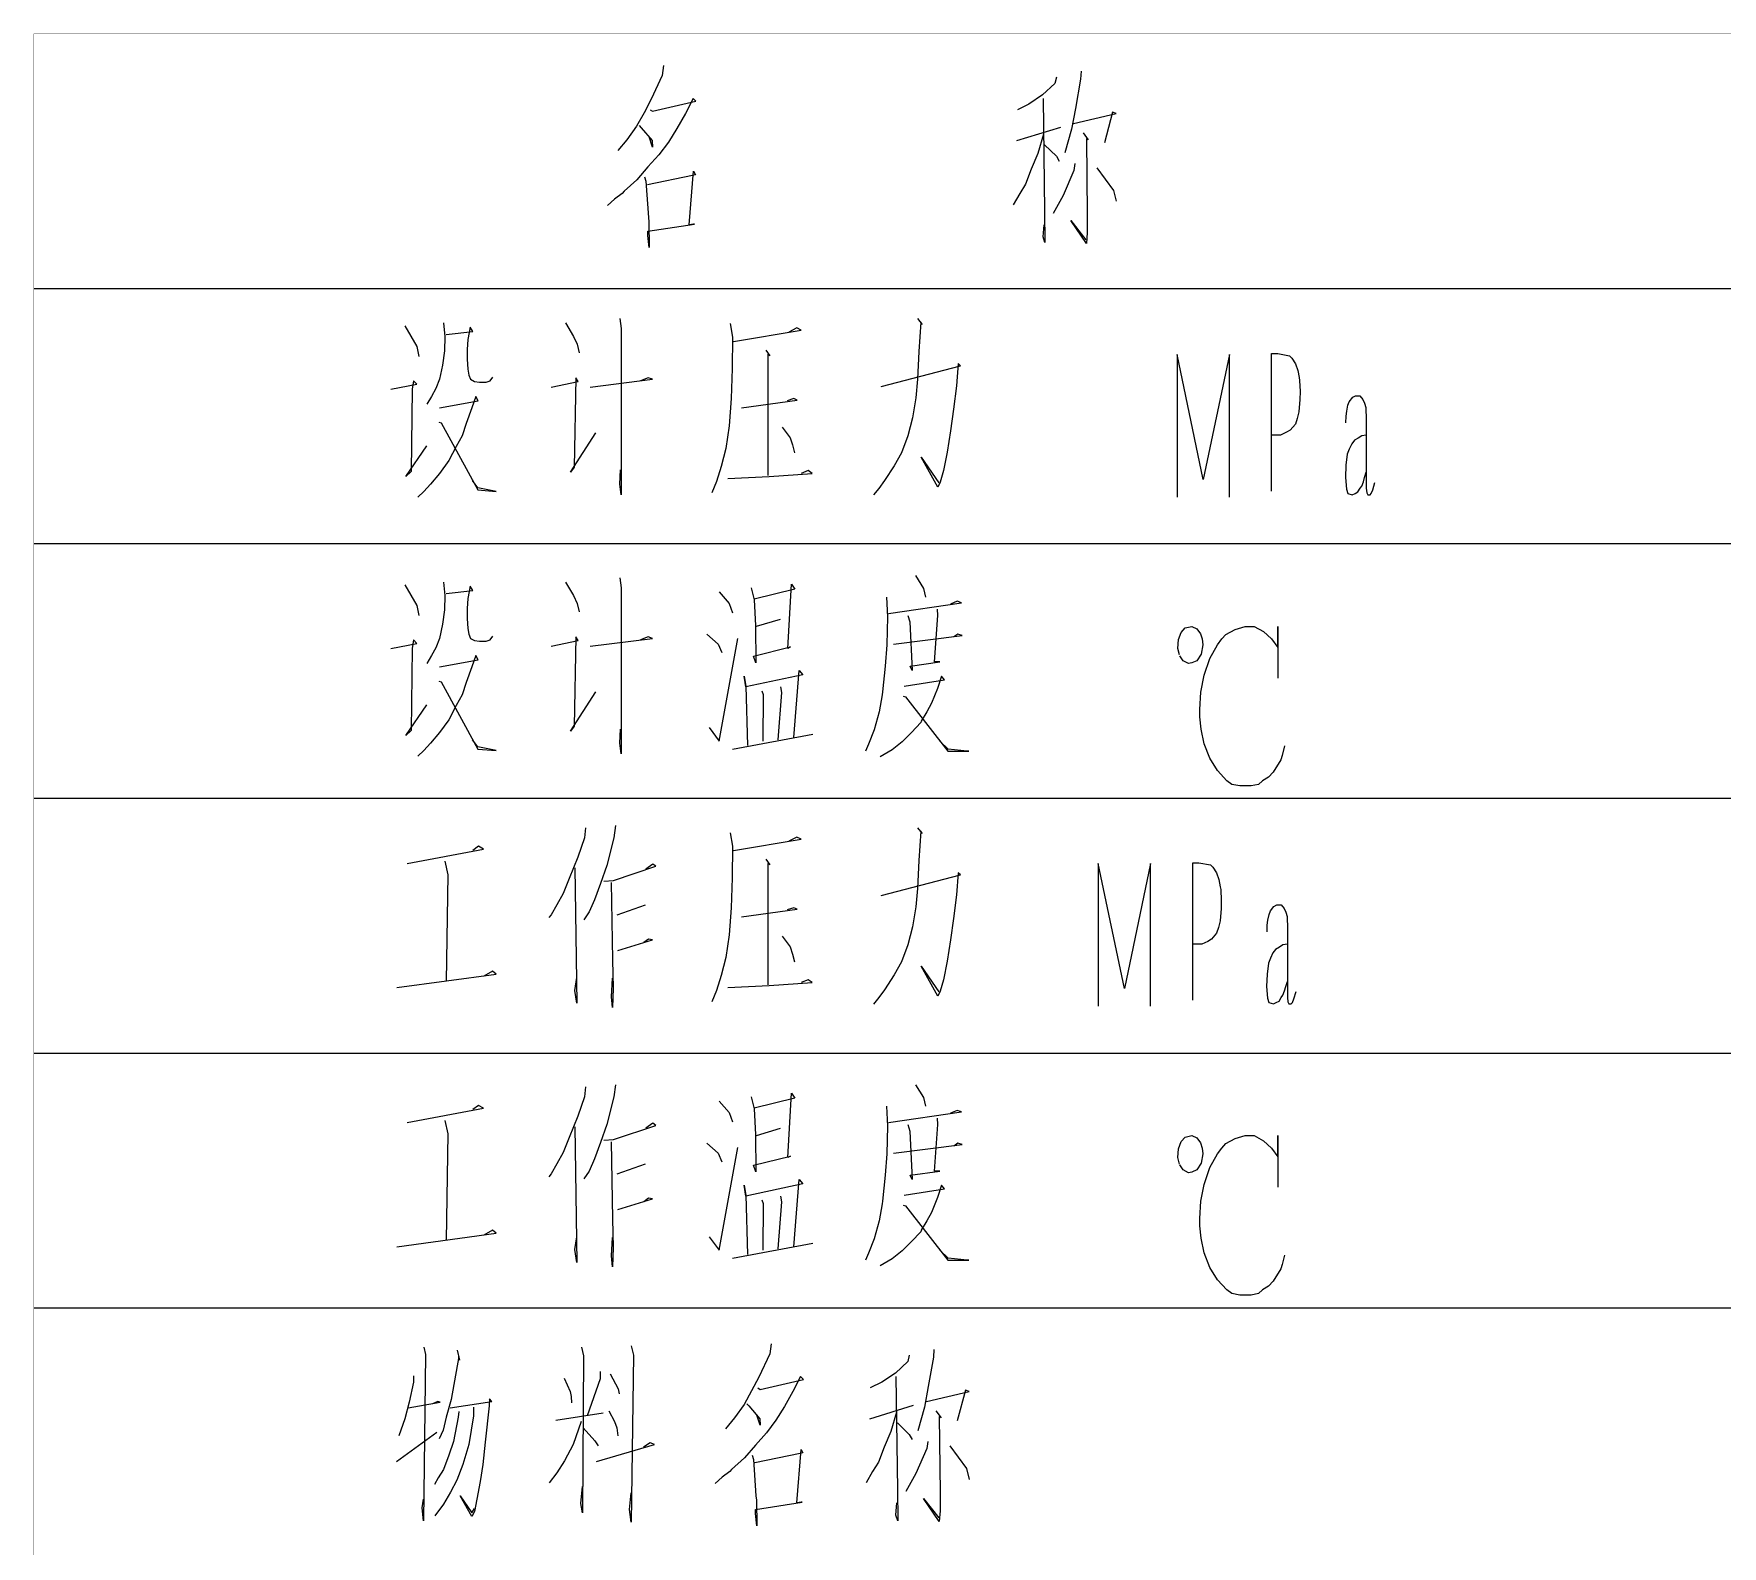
# Model space of a CAD drawing. Extents: x 0 to 8410, y 0 to 11890.
# Drawn here: x 6510 to 6974.1, y 8833.8 to 9249.3 of the extents above; entities that cross this region are included whole.
import ezdxf

# ---------------------------------------------------------------- set-up
doc = ezdxf.new("R2010")
doc.units = 0
doc.header["$MEASUREMENT"] = 0
doc.layers.add('6', color=7, linetype='Continuous')

msp = doc.modelspace()

# ---------------------------------------------------------------- linework, layer by layer
at = {"layer": '6'}
for p, q in [((6683.1, 9240.52), (6682.71, 9237.77)), ((6682.71, 9237.77), (6679.7, 9231.3)), ((6791.07, 9237.38), (6790.68, 9235.61)), ((6797.74, 9236.79), (6796.3, 9228.75)), ((6797.87, 9238.95), (6797.74, 9236.79)), ((6679.7, 9231.3), (6677.74, 9227.57)), ((6691.2, 9231.5), (6689.11, 9227.38)), ((6691.99, 9230.71), (6691.2, 9231.5)), ((6787.28, 9232.48), (6783.49, 9229.93)), ((6790.68, 9235.61), (6787.28, 9232.48)), ((6787.41, 9231.5), (6787.81, 9200.52)), ((6677.74, 9227.57), (6675.65, 9223.85)), ((6679.44, 9228.36), (6680.09, 9227.97)), ((6680.09, 9227.97), (6691.99, 9230.71)), ((6689.11, 9227.38), (6686.76, 9223.26)), ((6783.49, 9229.93), (6780.36, 9228.36)), ((6796.3, 9228.75), (6795.26, 9223.06)), ((6795.78, 9224.63), (6807.54, 9227.38)), ((6806.5, 9227.77), (6804.28, 9219.34)), ((6807.54, 9227.38), (6806.5, 9227.77)), ((6675.65, 9223.85), (6673.04, 9220.12)), ((6676.43, 9224.04), (6676.96, 9223.46)), ((6676.96, 9223.46), (6679.96, 9219.93)), ((6686.76, 9223.26), (6684.41, 9219.53)), ((6780.22, 9219.93), (6792.25, 9223.65)), ((6795.26, 9223.06), (6793.43, 9216.59)), ((6798.39, 9222.08), (6799.83, 9220.12)), ((6673.04, 9220.12), (6670.55, 9217.18)), ((6680.09, 9218.16), (6679.18, 9220.91)), ((6679.96, 9219.93), (6680.09, 9218.16)), ((6684.41, 9219.53), (6681.79, 9216.01)), ((6787.54, 9221.69), (6785.98, 9216.4)), ((6787.81, 9218.75), (6791.07, 9215.61)), ((6799.83, 9220.12), (6799.31, 9220.52)), ((6799.31, 9220.52), (6799.57, 9199.53)), ((6678.79, 9212.67), (6675.78, 9209.14)), ((6681.79, 9216.01), (6678.79, 9212.67)), ((6785.98, 9216.4), (6784.15, 9212.08)), ((6791.07, 9215.61), (6791.86, 9214.24)), ((6796.17, 9213.65), (6795.91, 9211.69)), ((6675.78, 9209.14), (6672.25, 9206.01)), ((6677.87, 9209.93), (6678.26, 9208.75)), ((6678.26, 9208.75), (6678.92, 9198.75)), ((6691.07, 9210.32), (6678.66, 9207.77)), ((6690.16, 9196.79), (6691.34, 9211.5)), ((6691.86, 9210.52), (6691.07, 9210.32)), ((6691.34, 9211.5), (6691.86, 9210.52)), ((6782.58, 9207.97), (6781.01, 9205.42)), ((6784.15, 9212.08), (6782.58, 9207.97)), ((6795.91, 9211.69), (6792.9, 9204.83)), ((6802.19, 9212.48), (6806.76, 9206.2)), ((6669.64, 9203.85), (6667.68, 9202.08)), ((6671.73, 9205.42), (6669.64, 9203.85)), ((6672.25, 9206.01), (6671.73, 9205.42)), ((6781.01, 9205.42), (6779.18, 9202.28)), ((6792.9, 9204.83), (6790.16, 9199.93)), ((6806.76, 9206.2), (6807.54, 9203.26)), ((6678.92, 9198.75), (6679.05, 9197.57)), ((6787.81, 9200.52), (6787.94, 9191.89)), ((6799.57, 9199.53), (6799.57, 9194.63)), ((6678.79, 9195.03), (6691.6, 9196.99)), ((6678.79, 9193.85), (6678.79, 9195.03)), ((6679.05, 9197.57), (6679.18, 9190.52)), ((6691.34, 9196.99), (6690.16, 9196.79)), ((6691.6, 9196.99), (6691.34, 9196.99)), ((6787.41, 9193.46), (6787.68, 9196.79)), ((6799.31, 9191.69), (6795, 9197.97)), ((6795, 9197.97), (6799.18, 9192.67)), ((6799.57, 9194.63), (6799.31, 9191.69)), ((6679.18, 9190.52), (6678.79, 9193.85)), ((6787.94, 9191.89), (6787.41, 9193.46)), ((6510, 9179.25), (8310, 9179.25)), ((6671.03, 9171.01), (6671.42, 9168.26)), ((6752.86, 9171.01), (6754.17, 9169.44)), ((6612.01, 9169.05), (6615.28, 9163.36)), ((6622.6, 9169.83), (6622.99, 9166.1)), ((6622.99, 9166.1), (6622.86, 9162.18)), ((6623.38, 9166.69), (6630.7, 9167.48)), ((6629.92, 9168.65), (6629.26, 9165.32)), ((6630.7, 9167.48), (6629.92, 9168.65)), ((6656.13, 9169.83), (6658.35, 9166.1)), ((6658.35, 9166.1), (6659.39, 9163.95)), ((6671.42, 9168.26), (6671.42, 9122.57)), ((6701.42, 9169.63), (6702.07, 9165.91)), ((6702.34, 9164.73), (6720.9, 9167.87)), ((6719.72, 9168.46), (6717.5, 9167.28)), ((6720.9, 9167.87), (6719.72, 9168.46)), ((6753.77, 9170.03), (6753.25, 9161.99)), ((6754.17, 9169.44), (6753.77, 9170.03)), ((6615.28, 9163.36), (6615.8, 9160.61)), ((6622.86, 9162.18), (6622.34, 9158.26)), ((6629.26, 9165.32), (6629.13, 9162.57)), ((6629.13, 9162.57), (6629.13, 9159.83)), ((6659.39, 9163.95), (6659.92, 9161.59)), ((6702.07, 9165.91), (6701.94, 9157.28)), ((6711.22, 9162.38), (6712.27, 9160.81)), ((6753.25, 9161.99), (6752.86, 9154.34)), ((6622.34, 9158.26), (6621.55, 9154.34)), ((6629.13, 9159.83), (6629.26, 9157.08)), ((6629.26, 9157.08), (6629.53, 9155.52)), ((6701.94, 9157.28), (6701.68, 9149.05)), ((6712.27, 9160.81), (6711.75, 9161.2)), ((6711.75, 9161.2), (6711.75, 9127.87)), ((6742.92, 9152.38), (6764.75, 9158.06)), ((6764.1, 9158.65), (6763.58, 9152.57)), ((6764.75, 9158.06), (6764.1, 9158.65)), ((6831.42, 9126.79), (6824.23, 9161.19)), ((6824.23, 9161.19), (6824.23, 9121.99)), ((6838.61, 9161.19), (6831.42, 9126.79)), ((6838.61, 9121.99), (6838.61, 9161.19)), ((6850.21, 9123.59), (6850.21, 9161.39)), ((6850.21, 9161.39), (6851.91, 9161.39)), ((6851.91, 9161.39), (6855.11, 9160.79)), ((6855.11, 9160.79), (6855.77, 9160.19)), ((6855.77, 9160.19), (6856.75, 9158.59)), ((6856.75, 9158.59), (6857.4, 9156.79)), ((6608.09, 9151.59), (6615.28, 9152.97)), ((6614.36, 9153.95), (6613.97, 9151.59)), ((6615.28, 9152.97), (6614.36, 9153.95)), ((6621.55, 9154.34), (6620.51, 9151.79)), ((6629.53, 9155.52), (6630.05, 9154.34)), ((6630.05, 9154.34), (6631.09, 9153.75)), ((6631.09, 9153.75), (6632.53, 9153.56)), ((6632.53, 9153.56), (6634.36, 9153.56)), ((6634.36, 9153.56), (6635.41, 9153.95)), ((6635.41, 9153.95), (6636.19, 9154.93)), ((6652.2, 9152.18), (6659.66, 9153.75)), ((6659, 9154.73), (6658.48, 9130.22)), ((6659.66, 9153.75), (6659, 9154.73)), ((6662.92, 9152.18), (6680.05, 9154.34)), ((6678.87, 9154.73), (6676.78, 9153.95)), ((6680.05, 9154.34), (6678.87, 9154.73)), ((6752.86, 9154.34), (6752.47, 9149.24)), ((6763.58, 9152.57), (6762.79, 9146.1)), ((6857.4, 9156.79), (6857.79, 9154.79)), ((6857.79, 9154.79), (6857.92, 9153.99)), ((6857.92, 9153.99), (6858.05, 9150.99)), ((6613.97, 9151.59), (6613.71, 9129.05)), ((6619.33, 9149.63), (6618.02, 9147.48)), ((6620.51, 9151.79), (6619.33, 9149.63)), ((6621.55, 9146.5), (6632.14, 9148.46)), ((6631.49, 9149.63), (6630.44, 9146.5)), ((6632.14, 9148.46), (6631.49, 9149.63)), ((6701.68, 9149.05), (6701.16, 9141.59)), ((6704.56, 9146.5), (6719.85, 9148.65)), ((6718.94, 9149.05), (6717.11, 9148.46)), ((6719.85, 9148.65), (6718.94, 9149.05)), ((6752.47, 9149.24), (6751.55, 9143.75)), ((6857.99, 9148.79), (6857.73, 9145.39)), ((6858.05, 9150.99), (6857.99, 9148.79)), ((6871.22, 9147.19), (6871.55, 9148.19)), ((6871.55, 9148.19), (6872.53, 9149.39)), ((6872.53, 9149.39), (6873.32, 9149.79)), ((6873.32, 9149.79), (6873.9, 9149.79)), ((6873.9, 9149.79), (6874.49, 9149.79)), ((6874.49, 9149.79), (6875.34, 9148.79)), ((6875.34, 9148.79), (6875.8, 9147.79)), ((6875.8, 9147.79), (6876.13, 9146.59)), ((6630.44, 9146.5), (6628.87, 9142.18)), ((6751.55, 9143.75), (6750.24, 9138.85)), ((6762.79, 9146.1), (6762.01, 9140.22)), ((6857.27, 9143.59), (6856.75, 9141.99)), ((6857.73, 9145.39), (6857.27, 9143.59)), ((6870.64, 9142.39), (6870.7, 9144.19)), ((6870.7, 9144.19), (6870.9, 9145.59)), ((6870.9, 9145.59), (6871.22, 9147.19)), ((6876.13, 9146.59), (6876.26, 9143.19)), ((6876.26, 9143.19), (6876.26, 9124.39)), ((6621.29, 9142.57), (6621.94, 9142.38)), ((6621.94, 9142.38), (6632.01, 9123.95)), ((6627.7, 9138.85), (6626.13, 9135.91)), ((6628.87, 9142.18), (6627.7, 9138.85)), ((6657.56, 9128.85), (6664.49, 9139.63)), ((6701.16, 9141.59), (6700.24, 9135.32)), ((6715.67, 9141.2), (6717.89, 9138.26)), ((6717.89, 9138.26), (6718.54, 9136.3)), ((6750.24, 9138.85), (6748.54, 9134.14)), ((6762.01, 9140.22), (6761.09, 9134.34)), ((6852.7, 9138.99), (6850.21, 9138.99)), ((6854.33, 9139.79), (6852.7, 9138.99)), ((6855.37, 9140.39), (6854.33, 9139.79)), ((6856.75, 9141.99), (6855.37, 9140.39)), ((6875.02, 9138.79), (6874.04, 9138.19)), ((6876.26, 9138.99), (6875.02, 9138.79)), ((6612.27, 9127.67), (6618.02, 9136.1)), ((6626.13, 9135.91), (6624.04, 9131.99)), ((6700.24, 9135.32), (6698.94, 9130.42)), ((6718.54, 9136.3), (6719.07, 9134.14)), ((6748.54, 9134.14), (6746.45, 9130.61)), ((6761.09, 9134.34), (6760.05, 9129.24)), ((6871.03, 9133.79), (6870.64, 9130.79)), ((6871.55, 9135.19), (6871.03, 9133.79)), ((6872.27, 9136.59), (6871.55, 9135.19)), ((6872.99, 9137.59), (6872.27, 9136.59)), ((6874.04, 9138.19), (6872.99, 9137.59)), ((6613.71, 9129.05), (6612.27, 9127.67)), ((6624.04, 9131.99), (6621.55, 9128.46)), ((6658.48, 9130.22), (6657.56, 9128.85)), ((6671.03, 9125.52), (6671.29, 9129.44)), ((6698.94, 9130.42), (6697.63, 9126.3)), ((6722.86, 9129.24), (6720.9, 9128.46)), ((6723.9, 9128.46), (6722.86, 9129.24)), ((6746.45, 9130.61), (6743.84, 9126.5)), ((6758.48, 9124.73), (6753.9, 9132.97)), ((6753.9, 9132.97), (6758.74, 9125.91)), ((6760.05, 9129.24), (6759.13, 9126.1)), ((6870.64, 9130.79), (6870.51, 9127.39)), ((6619.07, 9125.52), (6617.24, 9123.56)), ((6621.55, 9128.46), (6619.07, 9125.52)), ((6632.01, 9124.54), (6630.57, 9126.5)), ((6637.11, 9123.56), (6632.01, 9124.54)), ((6671.42, 9122.57), (6671.03, 9125.52)), ((6697.63, 9126.3), (6696.32, 9123.16)), ((6700.77, 9127.08), (6712.14, 9127.67)), ((6712.14, 9127.67), (6723.9, 9128.46)), ((6742.27, 9124.34), (6740.83, 9122.57)), ((6743.84, 9126.5), (6742.27, 9124.34)), ((6759.13, 9126.1), (6758.48, 9124.73)), ((6870.51, 9127.39), (6870.77, 9124.19)), ((6873.97, 9123.39), (6874.56, 9124.39)), ((6874.56, 9124.39), (6875.02, 9124.99)), ((6875.02, 9124.99), (6875.47, 9126.19)), ((6875.47, 9126.19), (6875.8, 9127.39)), ((6875.8, 9127.39), (6876.26, 9128.79)), ((6876.26, 9124.39), (6876.39, 9123.19)), ((6878.02, 9123.99), (6878.61, 9125.99)), ((6617.24, 9123.56), (6615.54, 9121.99)), ((6632.01, 9123.95), (6637.11, 9123.56)), ((6870.77, 9124.19), (6871.16, 9122.99)), ((6871.16, 9122.99), (6872.4, 9122.59)), ((6872.4, 9122.59), (6873.19, 9122.99)), ((6873.19, 9122.99), (6873.97, 9123.39)), ((6876.39, 9123.19), (6876.65, 9122.59)), ((6876.65, 9122.59), (6877.3, 9122.59)), ((6877.3, 9122.59), (6877.63, 9122.99)), ((6877.63, 9122.99), (6878.02, 9123.99)), ((6510, 9109.25), (8310, 9109.25)), ((6612.01, 9097.87), (6615.28, 9092.18)), ((6622.6, 9098.65), (6622.99, 9094.92)), ((6629.92, 9097.47), (6629.26, 9094.14)), ((6630.7, 9096.3), (6629.92, 9097.47)), ((6656.13, 9098.65), (6658.35, 9094.92)), ((6671.03, 9099.83), (6671.42, 9097.08)), ((6671.42, 9097.08), (6671.42, 9051.4)), ((6707.17, 9097.08), (6707.96, 9093.75)), ((6719.2, 9096.69), (6707.96, 9093.94)), ((6717.24, 9080.42), (6718.28, 9098.06)), ((6718.28, 9098.06), (6719.2, 9096.69)), ((6752.34, 9100.42), (6754.56, 9096.89)), ((6754.56, 9096.89), (6755.08, 9094.53)), ((6615.28, 9092.18), (6615.8, 9089.43)), ((6622.99, 9094.92), (6622.86, 9091)), ((6623.38, 9095.51), (6630.7, 9096.3)), ((6629.26, 9094.14), (6629.13, 9091.4)), ((6658.35, 9094.92), (6659.39, 9092.77)), ((6659.39, 9092.77), (6659.92, 9090.42)), ((6698.41, 9095.91), (6701.16, 9092.77)), ((6701.16, 9092.77), (6702.07, 9090.22)), ((6707.96, 9093.75), (6708.35, 9086.69)), ((6744.36, 9094.53), (6744.62, 9089.04)), ((6744.88, 9090.02), (6765.01, 9092.96)), ((6763.84, 9093.36), (6762.01, 9092.57)), ((6765.01, 9092.96), (6763.84, 9093.36)), ((6622.86, 9091), (6622.34, 9087.08)), ((6629.13, 9091.4), (6629.13, 9088.65)), ((6629.13, 9088.65), (6629.26, 9085.91)), ((6708.61, 9086.49), (6715.28, 9088.45)), ((6744.62, 9089.04), (6744.49, 9081.4)), ((6750.24, 9089.43), (6750.77, 9087.67)), ((6750.77, 9087.67), (6751.42, 9074.34)), ((6757.56, 9076.69), (6758.48, 9089.43)), ((6758.48, 9089.43), (6758.35, 9091.2)), ((6614.36, 9082.77), (6613.97, 9080.42)), ((6615.28, 9081.79), (6614.36, 9082.77)), ((6621.55, 9083.16), (6620.51, 9080.61)), ((6622.34, 9087.08), (6621.55, 9083.16)), ((6629.26, 9085.91), (6629.53, 9084.34)), ((6629.53, 9084.34), (6630.05, 9083.16)), ((6630.05, 9083.16), (6631.09, 9082.57)), ((6631.09, 9082.57), (6632.53, 9082.38)), ((6634.36, 9082.38), (6635.41, 9082.77)), ((6635.41, 9082.77), (6636.19, 9083.75)), ((6652.2, 9081), (6659.66, 9082.57)), ((6659, 9083.55), (6658.48, 9059.04)), ((6659.66, 9082.57), (6659, 9083.55)), ((6662.92, 9081), (6680.05, 9083.16)), ((6678.87, 9083.55), (6676.78, 9082.77)), ((6680.05, 9083.16), (6678.87, 9083.55)), ((6695.02, 9084.34), (6698.15, 9081.59)), ((6698.41, 9054.92), (6703.51, 9083.16)), ((6708.35, 9086.69), (6708.48, 9076.49)), ((6746.32, 9081.59), (6765.15, 9083.94)), ((6763.97, 9084.34), (6762.92, 9083.55)), ((6765.15, 9083.94), (6763.97, 9084.34)), ((6824.49, 9080.42), (6824.62, 9082.81)), ((6824.62, 9082.81), (6825.41, 9084.82)), ((6825.41, 9084.82), (6826.45, 9086.02)), ((6826.45, 9086.02), (6828.28, 9086.41)), ((6828.28, 9086.41), (6829.72, 9085.81)), ((6829.72, 9085.81), (6830.64, 9084.42)), ((6830.64, 9084.42), (6831.16, 9083.02)), ((6831.16, 9083.02), (6831.29, 9081.41)), ((6835.34, 9081.41), (6836.52, 9083.02)), ((6836.52, 9083.02), (6837.69, 9084.22)), ((6837.69, 9084.22), (6840.18, 9085.62)), ((6840.18, 9085.62), (6842.92, 9086.41)), ((6842.92, 9086.41), (6845.41, 9086.41)), ((6845.41, 9086.41), (6848.02, 9085.02)), ((6848.02, 9085.02), (6850.24, 9083.02)), ((6850.24, 9083.02), (6851.94, 9080.62)), ((6851.94, 9080.62), (6851.94, 9086.41)), ((6851.94, 9086.41), (6851.94, 9072.21)), ((6608.09, 9080.42), (6615.28, 9081.79)), ((6613.97, 9080.42), (6613.71, 9057.87)), ((6619.33, 9078.45), (6618.02, 9076.3)), ((6620.51, 9080.61), (6619.33, 9078.45)), ((6631.49, 9078.45), (6630.44, 9075.32)), ((6632.14, 9077.28), (6631.49, 9078.45)), ((6632.53, 9082.38), (6634.36, 9082.38)), ((6698.15, 9081.59), (6699.07, 9079.24)), ((6707.83, 9078.26), (6718.02, 9080.81)), ((6708.48, 9076.49), (6707.83, 9078.26)), ((6718.02, 9080.81), (6717.24, 9080.42)), ((6744.49, 9081.4), (6743.97, 9075.51)), ((6824.88, 9078.62), (6824.49, 9080.42)), ((6825.93, 9077.01), (6825.02, 9078.41)), ((6830.9, 9078.82), (6829.72, 9077.01)), ((6831.29, 9081.41), (6830.9, 9078.82)), ((6833.25, 9077.61), (6835.34, 9081.41)), ((6621.55, 9075.32), (6632.14, 9077.28)), ((6630.44, 9075.32), (6628.87, 9071)), ((6718.94, 9055.91), (6720.37, 9074.34)), ((6720.37, 9074.34), (6721.42, 9073.16)), ((6743.97, 9075.51), (6743.32, 9068.45)), ((6750.9, 9075.51), (6759, 9076.69)), ((6751.42, 9074.34), (6750.9, 9075.51)), ((6759, 9076.69), (6757.56, 9076.69)), ((6827.37, 9076.22), (6825.93, 9077.01)), ((6828.28, 9076.41), (6827.37, 9076.22)), ((6829.72, 9077.01), (6828.28, 9076.41)), ((6831.68, 9073.02), (6833.25, 9077.61)), ((6621.29, 9071.4), (6621.94, 9071.2)), ((6621.94, 9071.2), (6632.01, 9052.77)), ((6628.87, 9071), (6627.7, 9067.67)), ((6705.73, 9069.83), (6705.21, 9072.77)), ((6705.21, 9072.77), (6705.73, 9070.02)), ((6721.42, 9073.16), (6705.73, 9069.83)), ((6705.73, 9070.02), (6706.13, 9053.75)), ((6710.57, 9067.67), (6710.18, 9068.65)), ((6715.28, 9069.83), (6715.54, 9068.26)), ((6749.2, 9070.02), (6760.31, 9071.79)), ((6758.35, 9069.43), (6756.78, 9065.32)), ((6759.52, 9072.77), (6758.35, 9069.43)), ((6760.31, 9071.79), (6759.52, 9072.77)), ((6830.77, 9068.41), (6831.68, 9073.02)), ((6612.27, 9056.49), (6618.02, 9064.92)), ((6626.13, 9064.73), (6624.04, 9060.81)), ((6627.7, 9067.67), (6626.13, 9064.73)), ((6657.56, 9057.67), (6664.49, 9068.45)), ((6710.44, 9054.92), (6710.57, 9067.67)), ((6715.54, 9068.26), (6714.49, 9055.32)), ((6743.18, 9067.67), (6742.4, 9062.96)), ((6743.32, 9068.45), (6743.18, 9067.67)), ((6748.94, 9067.28), (6749.59, 9067.08)), ((6749.59, 9067.08), (6761.22, 9052.18)), ((6756.78, 9065.32), (6755.47, 9062.96)), ((6830.51, 9063.62), (6830.77, 9068.41)), ((6624.04, 9060.81), (6621.55, 9057.28)), ((6742.4, 9062.96), (6740.96, 9058.06)), ((6753.77, 9060.02), (6751.29, 9057.28)), ((6753.9, 9060.42), (6753.77, 9060.02)), ((6755.47, 9062.96), (6753.9, 9060.42)), ((6830.51, 9061.61), (6830.51, 9063.62)), ((6830.9, 9058.22), (6830.51, 9061.61)), ((6613.71, 9057.87), (6612.27, 9056.49)), ((6621.55, 9057.28), (6619.07, 9054.34)), ((6632.01, 9053.36), (6630.57, 9055.32)), ((6658.48, 9059.04), (6657.56, 9057.67)), ((6671.03, 9054.34), (6671.29, 9058.26)), ((6695.67, 9058.65), (6698.41, 9054.92)), ((6702.07, 9052.77), (6724.17, 9056.89)), ((6740.96, 9058.06), (6739.39, 9054.14)), ((6748.67, 9054.73), (6745.93, 9052.57)), ((6751.29, 9057.28), (6748.67, 9054.73)), ((6761.35, 9052.77), (6759, 9054.92)), ((6831.68, 9054.22), (6830.9, 9058.22)), ((6617.24, 9052.38), (6615.54, 9050.81)), ((6619.07, 9054.34), (6617.24, 9052.38)), ((6637.11, 9052.38), (6632.01, 9053.36)), ((6632.01, 9052.77), (6637.11, 9052.38)), ((6671.42, 9051.4), (6671.03, 9054.34)), ((6739.39, 9054.14), (6738.61, 9052.18)), ((6745.93, 9052.57), (6742.66, 9050.61)), ((6761.22, 9052.18), (6766.98, 9052.18)), ((6766.58, 9052.18), (6761.35, 9052.77)), ((6766.98, 9052.18), (6766.58, 9052.18)), ((6833.25, 9050.21), (6831.68, 9054.22)), ((6835.34, 9046.82), (6833.25, 9050.21)), ((6853.12, 9051.02), (6852.73, 9049.82)), ((6853.77, 9053.62), (6853.12, 9051.02)), ((6837.96, 9044.01), (6835.34, 9046.82)), ((6850.64, 9046.41), (6849.33, 9045.02)), ((6852.73, 9049.82), (6850.64, 9046.41)), ((6839.26, 9043.02), (6837.96, 9044.01)), ((6841.49, 9042.61), (6839.26, 9043.02)), ((6844.62, 9042.61), (6841.49, 9042.61)), ((6846.58, 9043.02), (6844.62, 9042.61)), ((6847.76, 9044.01), (6846.58, 9043.02)), ((6849.33, 9045.02), (6847.76, 9044.01)), ((6510, 9039.25), (8310, 9039.25)), ((6669.85, 9031.73), (6669.46, 9028.4)), ((6661.35, 9028.4), (6659.53, 9023.1)), ((6661.62, 9031.14), (6661.35, 9028.4)), ((6669.46, 9028.4), (6667.5, 9020.75)), ((6701.42, 9029.77), (6702.07, 9026.05)), ((6702.34, 9024.87), (6720.9, 9028.01)), ((6719.72, 9028.59), (6717.5, 9027.42)), ((6720.9, 9028.01), (6719.72, 9028.59)), ((6752.86, 9031.14), (6754.17, 9029.58)), ((6753.77, 9030.16), (6753.25, 9022.12)), ((6754.17, 9029.58), (6753.77, 9030.16)), ((6612.66, 9021.34), (6633.58, 9025.26)), ((6632.27, 9026.05), (6630.7, 9024.87)), ((6633.58, 9025.26), (6632.27, 9026.05)), ((6659.53, 9023.1), (6657.17, 9017.22)), ((6702.07, 9026.05), (6701.94, 9017.42)), ((6711.22, 9022.52), (6712.27, 9020.95)), ((6622.99, 9021.93), (6623.77, 9018.2)), ((6623.77, 9018.2), (6623.38, 8988.99)), ((6658.74, 9020.16), (6659.26, 8982.91)), ((6667.5, 9020.75), (6665.8, 9015.85)), ((6669.33, 9016.63), (6680.96, 9020.56)), ((6680.18, 9021.14), (6678.22, 9019.77)), ((6680.96, 9020.56), (6680.18, 9021.14)), ((6712.27, 9020.95), (6711.75, 9021.34)), ((6711.75, 9021.34), (6711.75, 8988.01)), ((6742.92, 9012.52), (6764.75, 9018.2)), ((6753.25, 9022.12), (6752.86, 9014.48)), ((6764.1, 9018.79), (6763.58, 9012.71)), ((6764.75, 9018.2), (6764.1, 9018.79)), ((6809.75, 8986.93), (6802.56, 9021.33)), ((6802.56, 9021.33), (6802.56, 8982.13)), ((6816.94, 9021.33), (6809.75, 8986.93)), ((6816.94, 8982.13), (6816.94, 9021.33)), ((6828.54, 8983.73), (6828.54, 9021.53)), ((6828.54, 9021.53), (6830.24, 9021.53)), ((6830.24, 9021.53), (6833.45, 9020.93)), ((6833.45, 9020.93), (6834.1, 9020.33)), ((6834.1, 9020.33), (6835.08, 9018.73)), ((6835.08, 9018.73), (6835.73, 9016.93)), ((6655.47, 9013.1), (6653.77, 9009.97)), ((6657.17, 9017.22), (6655.47, 9013.1)), ((6665.8, 9015.85), (6664.1, 9011.34)), ((6666.71, 9016.44), (6669.33, 9016.63)), ((6668.68, 9016.05), (6669.07, 8994.87)), ((6701.94, 9017.42), (6701.68, 9009.18)), ((6752.86, 9014.48), (6752.47, 9009.38)), ((6835.73, 9016.93), (6836.13, 9014.93)), ((6836.13, 9014.93), (6836.26, 9014.13)), ((6836.26, 9014.13), (6836.39, 9011.13)), ((6653.77, 9009.97), (6652.2, 9007.22)), ((6664.1, 9011.34), (6662.66, 9008.01)), ((6670.37, 9007.22), (6678.09, 9009.97)), ((6701.68, 9009.18), (6701.16, 9001.73)), ((6704.56, 9006.63), (6719.85, 9008.79)), ((6718.94, 9009.18), (6717.11, 9008.59)), ((6719.85, 9008.79), (6718.94, 9009.18)), ((6752.47, 9009.38), (6751.55, 9003.89)), ((6763.58, 9012.71), (6762.79, 9006.24)), ((6836.32, 9008.93), (6836.06, 9005.53)), ((6836.39, 9011.13), (6836.32, 9008.93)), ((6849.56, 9007.33), (6849.88, 9008.33)), ((6849.88, 9008.33), (6850.86, 9009.53)), ((6850.86, 9009.53), (6851.65, 9009.93)), ((6851.65, 9009.93), (6852.24, 9009.93)), ((6852.24, 9009.93), (6852.83, 9009.93)), ((6852.83, 9009.93), (6853.68, 9008.93)), ((6853.68, 9008.93), (6854.13, 9007.93)), ((6652.2, 9007.22), (6651.55, 9006.44)), ((6662.66, 9008.01), (6661.22, 9005.85)), ((6751.55, 9003.89), (6750.24, 8998.99)), ((6762.79, 9006.24), (6762.01, 9000.36)), ((6835.6, 9003.73), (6835.08, 9002.13)), ((6836.06, 9005.53), (6835.6, 9003.73)), ((6848.97, 9002.53), (6849.04, 9004.33)), ((6849.04, 9004.33), (6849.23, 9005.73)), ((6849.23, 9005.73), (6849.56, 9007.33)), ((6854.13, 9007.93), (6854.46, 9006.73)), ((6854.46, 9006.73), (6854.59, 9003.33)), ((6670.51, 8997.42), (6680.05, 9000.36)), ((6679, 9000.56), (6677.7, 8999.58)), ((6680.05, 9000.36), (6679, 9000.56)), ((6701.16, 9001.73), (6700.24, 8995.46)), ((6715.67, 9001.34), (6717.89, 8998.4)), ((6762.01, 9000.36), (6761.09, 8994.48)), ((6831.03, 8999.13), (6828.54, 8999.13)), ((6832.66, 8999.93), (6831.03, 8999.13)), ((6833.71, 9000.53), (6832.66, 8999.93)), ((6835.08, 9002.13), (6833.71, 9000.53)), ((6854.59, 8999.13), (6853.35, 8998.93)), ((6854.59, 9003.33), (6854.59, 8984.53)), ((6669.07, 8994.87), (6669.2, 8987.03)), ((6700.24, 8995.46), (6698.94, 8990.56)), ((6717.89, 8998.4), (6718.54, 8996.44)), ((6718.54, 8996.44), (6719.07, 8994.28)), ((6750.24, 8998.99), (6748.54, 8994.28)), ((6761.09, 8994.48), (6760.05, 8989.38)), ((6849.88, 8995.33), (6849.36, 8993.93)), ((6850.6, 8996.73), (6849.88, 8995.33)), ((6851.32, 8997.73), (6850.6, 8996.73)), ((6852.37, 8998.33), (6851.32, 8997.73)), ((6853.35, 8998.93), (6852.37, 8998.33)), ((6609.79, 8987.22), (6637.11, 8990.95)), ((6636.06, 8991.73), (6633.71, 8990.36)), ((6637.11, 8990.95), (6636.06, 8991.73)), ((6658.74, 8986.44), (6659.26, 8989.97)), ((6668.81, 8984.67), (6669.07, 8989.77)), ((6698.94, 8990.56), (6697.63, 8986.44)), ((6746.45, 8990.75), (6743.84, 8986.63)), ((6748.54, 8994.28), (6746.45, 8990.75)), ((6758.48, 8984.87), (6753.9, 8993.1)), ((6753.9, 8993.1), (6758.74, 8986.05)), ((6848.97, 8990.93), (6848.84, 8987.53)), ((6849.36, 8993.93), (6848.97, 8990.93)), ((6659.26, 8982.91), (6658.74, 8986.44)), ((6669.2, 8987.03), (6669.07, 8981.73)), ((6697.63, 8986.44), (6696.32, 8983.3)), ((6700.77, 8987.22), (6712.14, 8987.81)), ((6712.14, 8987.81), (6723.9, 8988.59)), ((6722.86, 8989.38), (6720.9, 8988.59)), ((6723.9, 8988.59), (6722.86, 8989.38)), ((6743.84, 8986.63), (6742.27, 8984.48)), ((6759.13, 8986.24), (6758.48, 8984.87)), ((6760.05, 8989.38), (6759.13, 8986.24)), ((6848.84, 8987.53), (6849.1, 8984.33)), ((6852.89, 8984.53), (6853.35, 8985.13)), ((6853.35, 8985.13), (6853.81, 8986.33)), ((6853.81, 8986.33), (6854.13, 8987.53)), ((6854.13, 8987.53), (6854.59, 8988.93)), ((6856.35, 8984.13), (6856.94, 8986.13)), ((6669.07, 8981.73), (6668.81, 8984.67)), ((6742.27, 8984.48), (6740.83, 8982.71)), ((6849.1, 8984.33), (6849.49, 8983.13)), ((6849.49, 8983.13), (6850.73, 8982.73)), ((6850.73, 8982.73), (6851.52, 8983.13)), ((6851.52, 8983.13), (6852.3, 8983.53)), ((6852.3, 8983.53), (6852.89, 8984.53)), ((6854.59, 8984.53), (6854.72, 8983.33)), ((6854.72, 8983.33), (6854.98, 8982.73)), ((6854.98, 8982.73), (6855.64, 8982.73)), ((6855.64, 8982.73), (6855.96, 8983.13)), ((6855.96, 8983.13), (6856.35, 8984.13)), ((6510, 8969.25), (8310, 8969.25)), ((6661.62, 8959.96), (6661.35, 8957.22)), ((6669.85, 8960.55), (6669.46, 8957.22)), ((6717.24, 8940.55), (6718.28, 8958.2)), ((6718.28, 8958.2), (6719.2, 8956.83)), ((6752.34, 8960.55), (6754.56, 8957.02)), ((6612.66, 8950.16), (6633.58, 8954.08)), ((6632.27, 8954.87), (6630.7, 8953.69)), ((6633.58, 8954.08), (6632.27, 8954.87)), ((6661.35, 8957.22), (6659.53, 8951.93)), ((6669.46, 8957.22), (6667.5, 8949.57)), ((6698.41, 8956.04), (6701.16, 8952.91)), ((6701.16, 8952.91), (6702.07, 8950.36)), ((6707.17, 8957.22), (6707.96, 8953.89)), ((6719.2, 8956.83), (6707.96, 8954.08)), ((6707.96, 8953.89), (6708.35, 8946.83)), ((6744.36, 8954.67), (6744.62, 8949.18)), ((6744.88, 8950.16), (6765.01, 8953.1)), ((6754.56, 8957.02), (6755.08, 8954.67)), ((6763.84, 8953.49), (6762.01, 8952.71)), ((6765.01, 8953.1), (6763.84, 8953.49)), ((6622.99, 8950.75), (6623.77, 8947.02)), ((6659.53, 8951.93), (6657.17, 8946.04)), ((6658.74, 8948.98), (6659.26, 8911.73)), ((6667.5, 8949.57), (6665.8, 8944.67)), ((6669.33, 8945.45), (6680.96, 8949.38)), ((6680.18, 8949.96), (6678.22, 8948.59)), ((6680.96, 8949.38), (6680.18, 8949.96)), ((6708.61, 8946.63), (6715.28, 8948.59)), ((6744.62, 8949.18), (6744.49, 8941.53)), ((6750.24, 8949.57), (6750.77, 8947.81)), ((6757.56, 8936.83), (6758.48, 8949.57)), ((6758.48, 8949.57), (6758.35, 8951.34)), ((6623.77, 8947.02), (6623.38, 8917.81)), ((6657.17, 8946.04), (6655.47, 8941.93)), ((6665.8, 8944.67), (6664.1, 8940.16)), ((6666.71, 8945.26), (6669.33, 8945.45)), ((6668.68, 8944.87), (6669.07, 8923.69)), ((6695.02, 8944.47), (6698.15, 8941.73)), ((6708.35, 8946.83), (6708.48, 8936.63)), ((6746.32, 8941.73), (6765.15, 8944.08)), ((6750.77, 8947.81), (6751.42, 8934.47)), ((6763.97, 8944.47), (6762.92, 8943.69)), ((6765.15, 8944.08), (6763.97, 8944.47)), ((6824.62, 8942.95), (6825.41, 8944.95)), ((6825.41, 8944.95), (6826.45, 8946.15)), ((6826.45, 8946.15), (6828.28, 8946.55)), ((6828.28, 8946.55), (6829.72, 8945.95)), ((6829.72, 8945.95), (6830.64, 8944.55)), ((6830.64, 8944.55), (6831.16, 8943.15)), ((6836.52, 8943.15), (6837.69, 8944.35)), ((6837.69, 8944.35), (6840.18, 8945.75)), ((6840.18, 8945.75), (6842.92, 8946.55)), ((6842.92, 8946.55), (6845.41, 8946.55)), ((6845.41, 8946.55), (6848.02, 8945.15)), ((6848.02, 8945.15), (6850.24, 8943.15)), ((6851.94, 8940.75), (6851.94, 8946.55)), ((6851.94, 8946.55), (6851.94, 8932.35)), ((6653.77, 8938.79), (6652.2, 8936.04)), ((6655.47, 8941.93), (6653.77, 8938.79)), ((6664.1, 8940.16), (6662.66, 8936.83)), ((6670.37, 8936.04), (6678.09, 8938.79)), ((6698.15, 8941.73), (6699.07, 8939.38)), ((6698.41, 8915.06), (6703.51, 8943.3)), ((6707.83, 8938.4), (6718.02, 8940.95)), ((6718.02, 8940.95), (6717.24, 8940.55)), ((6744.49, 8941.53), (6743.97, 8935.65)), ((6824.49, 8940.55), (6824.62, 8942.95)), ((6824.88, 8938.75), (6824.49, 8940.55)), ((6830.9, 8938.95), (6829.72, 8937.15)), ((6831.29, 8941.55), (6830.9, 8938.95)), ((6831.16, 8943.15), (6831.29, 8941.55)), ((6833.25, 8937.75), (6835.34, 8941.55)), ((6835.34, 8941.55), (6836.52, 8943.15)), ((6850.24, 8943.15), (6851.94, 8940.75)), ((6652.2, 8936.04), (6651.55, 8935.26)), ((6662.66, 8936.83), (6661.22, 8934.67)), ((6708.48, 8936.63), (6707.83, 8938.4)), ((6718.94, 8916.04), (6720.37, 8934.47)), ((6720.37, 8934.47), (6721.42, 8933.3)), ((6743.97, 8935.65), (6743.32, 8928.59)), ((6750.9, 8935.65), (6759, 8936.83)), ((6751.42, 8934.47), (6750.9, 8935.65)), ((6759, 8936.83), (6757.56, 8936.83)), ((6825.93, 8937.15), (6825.02, 8938.55)), ((6827.37, 8936.35), (6825.93, 8937.15)), ((6828.28, 8936.55), (6827.37, 8936.35)), ((6829.72, 8937.15), (6828.28, 8936.55)), ((6831.68, 8933.15), (6833.25, 8937.75)), ((6705.73, 8929.96), (6705.21, 8932.91)), ((6705.21, 8932.91), (6705.73, 8930.16)), ((6721.42, 8933.3), (6705.73, 8929.96)), ((6705.73, 8930.16), (6706.13, 8913.89)), ((6715.28, 8929.96), (6715.54, 8928.4)), ((6749.2, 8930.16), (6760.31, 8931.93)), ((6758.35, 8929.57), (6756.78, 8925.45)), ((6759.52, 8932.91), (6758.35, 8929.57)), ((6760.31, 8931.93), (6759.52, 8932.91)), ((6830.77, 8928.55), (6831.68, 8933.15)), ((6670.51, 8926.24), (6680.05, 8929.18)), ((6679, 8929.38), (6677.7, 8928.4)), ((6680.05, 8929.18), (6679, 8929.38)), ((6710.57, 8927.81), (6710.18, 8928.79)), ((6710.44, 8915.06), (6710.57, 8927.81)), ((6715.54, 8928.4), (6714.49, 8915.45)), ((6743.18, 8927.81), (6742.4, 8923.1)), ((6743.32, 8928.59), (6743.18, 8927.81)), ((6748.94, 8927.42), (6749.59, 8927.22)), ((6749.59, 8927.22), (6761.22, 8912.32)), ((6756.78, 8925.45), (6755.47, 8923.1)), ((6830.51, 8923.75), (6830.77, 8928.55)), ((6636.06, 8920.55), (6633.71, 8919.18)), ((6637.11, 8919.77), (6636.06, 8920.55)), ((6669.07, 8923.69), (6669.2, 8915.85)), ((6742.4, 8923.1), (6740.96, 8918.2)), ((6753.77, 8920.16), (6751.29, 8917.42)), ((6753.9, 8920.55), (6753.77, 8920.16)), ((6755.47, 8923.1), (6753.9, 8920.55)), ((6830.51, 8921.75), (6830.51, 8923.75)), ((6830.9, 8918.35), (6830.51, 8921.75)), ((6609.79, 8916.04), (6637.11, 8919.77)), ((6658.74, 8915.26), (6659.26, 8918.79)), ((6668.81, 8913.49), (6669.07, 8918.59)), ((6669.2, 8915.85), (6669.07, 8910.55)), ((6695.67, 8918.79), (6698.41, 8915.06)), ((6702.07, 8912.91), (6724.17, 8917.02)), ((6740.96, 8918.2), (6739.39, 8914.28)), ((6751.29, 8917.42), (6748.67, 8914.87)), ((6831.68, 8914.35), (6830.9, 8918.35)), ((6659.26, 8911.73), (6658.74, 8915.26)), ((6669.07, 8910.55), (6668.81, 8913.49)), ((6739.39, 8914.28), (6738.61, 8912.32)), ((6745.93, 8912.71), (6742.66, 8910.75)), ((6748.67, 8914.87), (6745.93, 8912.71)), ((6761.35, 8912.91), (6759, 8915.06)), ((6761.22, 8912.32), (6766.98, 8912.32)), ((6766.58, 8912.32), (6761.35, 8912.91)), ((6766.98, 8912.32), (6766.58, 8912.32)), ((6833.25, 8910.35), (6831.68, 8914.35)), ((6853.12, 8911.15), (6852.73, 8909.95)), ((6853.77, 8913.75), (6853.12, 8911.15)), ((6835.34, 8906.95), (6833.25, 8910.35)), ((6837.96, 8904.15), (6835.34, 8906.95)), ((6850.64, 8906.55), (6849.33, 8905.15)), ((6852.73, 8909.95), (6850.64, 8906.55)), ((6839.26, 8903.15), (6837.96, 8904.15)), ((6841.49, 8902.75), (6839.26, 8903.15)), ((6844.62, 8902.75), (6841.49, 8902.75)), ((6846.58, 8903.15), (6844.62, 8902.75)), ((6847.76, 8904.15), (6846.58, 8903.15)), ((6849.33, 8905.15), (6847.76, 8904.15)), ((6510, 8899.25), (8310, 8899.25)), ((6617.24, 8888.39), (6617.63, 8886.43)), ((6660.57, 8888.39), (6661.09, 8886.04)), ((6674.17, 8888.78), (6674.82, 8886.24)), ((6712.66, 8889.37), (6712.27, 8886.63)), ((6757.43, 8887.8), (6757.3, 8885.65)), ((6617.63, 8886.43), (6617.11, 8840.75)), ((6626.78, 8885.84), (6624.69, 8874.08)), ((6626.39, 8887.61), (6627.04, 8884.86)), ((6627.04, 8884.86), (6626.78, 8885.84)), ((6661.09, 8886.04), (6660.83, 8842.9)), ((6674.82, 8886.24), (6674.17, 8840.35)), ((6712.27, 8886.63), (6709.26, 8880.16)), ((6750.24, 8884.47), (6746.85, 8881.33)), ((6750.64, 8886.24), (6750.24, 8884.47)), ((6757.3, 8885.65), (6755.86, 8877.61)), ((6614.36, 8878.78), (6613.19, 8873.29)), ((6614.36, 8880.55), (6614.36, 8878.78)), ((6655.73, 8879.96), (6657.43, 8876.24)), ((6665.67, 8879.77), (6662.14, 8869.57)), ((6665.67, 8881.73), (6665.67, 8879.77)), ((6668.41, 8881.14), (6670.64, 8877.02)), ((6709.26, 8880.16), (6707.3, 8876.43)), ((6709.66, 8876.82), (6721.55, 8879.57)), ((6720.77, 8880.35), (6718.67, 8876.24)), ((6721.55, 8879.57), (6720.77, 8880.35)), ((6743.05, 8878.78), (6739.92, 8877.22)), ((6746.85, 8881.33), (6743.05, 8878.78)), ((6746.98, 8880.35), (6747.37, 8849.37)), ((6624.69, 8874.08), (6623.38, 8869.18)), ((6635.28, 8874.27), (6635.15, 8872.31)), ((6635.93, 8873.49), (6635.28, 8874.27)), ((6657.43, 8876.24), (6657.7, 8874.86)), ((6657.7, 8874.86), (6657.83, 8873.1)), ((6670.64, 8877.02), (6670.9, 8875.65)), ((6707.3, 8876.43), (6705.21, 8872.71)), ((6709, 8877.22), (6709.66, 8876.82)), ((6718.67, 8876.24), (6716.32, 8872.12)), ((6755.86, 8877.61), (6754.82, 8871.92)), ((6755.34, 8873.49), (6767.11, 8876.24)), ((6766.06, 8876.63), (6763.84, 8868.2)), ((6767.11, 8876.24), (6766.06, 8876.63)), ((6613.19, 8873.29), (6612.01, 8868.78)), ((6612.92, 8871.73), (6621.68, 8873.29)), ((6621.03, 8873.49), (6619.59, 8872.9)), ((6621.68, 8873.29), (6621.03, 8873.49)), ((6623.38, 8869.18), (6622.47, 8865.65)), ((6624.43, 8871.73), (6635.93, 8873.49)), ((6626.65, 8869.18), (6625.34, 8862.51)), ((6626.78, 8870.75), (6626.65, 8869.18)), ((6630.83, 8869.57), (6629.53, 8861.73)), ((6630.83, 8871.92), (6630.83, 8869.57)), ((6635.15, 8872.31), (6634.1, 8862.31)), ((6653.51, 8868.39), (6666.45, 8870.35)), ((6668.02, 8870.94), (6669.59, 8868)), ((6705.21, 8872.71), (6702.6, 8868.98)), ((6706, 8872.9), (6706.52, 8872.31)), ((6706.52, 8872.31), (6709.53, 8868.78)), ((6709.66, 8867.02), (6708.74, 8869.77)), ((6716.32, 8872.12), (6713.97, 8868.39)), ((6739.79, 8868.78), (6751.81, 8872.51)), ((6747.11, 8870.55), (6745.54, 8865.26)), ((6754.82, 8871.92), (6752.99, 8865.45)), ((6757.96, 8870.94), (6759.39, 8868.98)), ((6759.39, 8868.98), (6758.87, 8869.37)), ((6758.87, 8869.37), (6759.13, 8848.39)), ((6609.66, 8857.02), (6620.77, 8865.06)), ((6612.01, 8868.78), (6610.31, 8864.08)), ((6622.47, 8865.65), (6621.42, 8863.29)), ((6660.44, 8868), (6658.22, 8861.73)), ((6660.96, 8866.24), (6664.23, 8862.71)), ((6669.59, 8868), (6670.24, 8866.24)), ((6670.24, 8866.24), (6670.51, 8864.08)), ((6702.6, 8868.98), (6700.11, 8866.04)), ((6711.35, 8864.86), (6708.35, 8861.53)), ((6709.53, 8868.78), (6709.66, 8867.02)), ((6713.97, 8868.39), (6711.35, 8864.86)), ((6745.54, 8865.26), (6743.71, 8860.94)), ((6747.37, 8867.61), (6750.64, 8864.47)), ((6750.64, 8864.47), (6751.42, 8863.1)), ((6625.34, 8862.51), (6624.04, 8858.78)), ((6629.26, 8860.75), (6627.96, 8856.24)), ((6629.53, 8861.73), (6629.26, 8860.75)), ((6634.1, 8862.31), (6633.45, 8856.24)), ((6658.22, 8861.73), (6655.86, 8857.22)), ((6664.23, 8862.71), (6665.15, 8861.33)), ((6664.62, 8857.02), (6680.57, 8861.73)), ((6679.39, 8862.12), (6677.56, 8860.94)), ((6680.57, 8861.73), (6679.39, 8862.12)), ((6708.35, 8861.53), (6705.34, 8858)), ((6719.72, 8845.65), (6720.9, 8860.35)), ((6720.9, 8860.35), (6721.42, 8859.37)), ((6743.71, 8860.94), (6742.14, 8856.82)), ((6755.47, 8860.55), (6752.47, 8853.69)), ((6755.73, 8862.51), (6755.47, 8860.55)), ((6761.75, 8861.33), (6766.32, 8855.06)), ((6624.04, 8858.78), (6622.6, 8854.86)), ((6627.96, 8856.24), (6626.26, 8851.92)), ((6633.45, 8856.24), (6632.66, 8851.53)), ((6655.86, 8857.22), (6653.77, 8853.88)), ((6705.34, 8858), (6701.81, 8854.86)), ((6707.43, 8858.78), (6707.83, 8857.61)), ((6707.83, 8857.61), (6708.48, 8847.61)), ((6720.64, 8859.18), (6708.22, 8856.63)), ((6721.42, 8859.37), (6720.64, 8859.18)), ((6742.14, 8856.82), (6740.57, 8854.27)), ((6621.16, 8852.51), (6620.11, 8850.75)), ((6622.6, 8854.86), (6621.16, 8852.51)), ((6626.26, 8851.92), (6624.56, 8848.59)), ((6632.66, 8851.53), (6631.75, 8846.63)), ((6653.77, 8853.88), (6651.68, 8851.14)), ((6699.2, 8852.71), (6697.24, 8850.94)), ((6701.29, 8854.27), (6699.2, 8852.71)), ((6701.81, 8854.86), (6701.29, 8854.27)), ((6740.57, 8854.27), (6738.74, 8851.14)), ((6752.47, 8853.69), (6749.72, 8848.78)), ((6766.32, 8855.06), (6767.11, 8852.12)), ((6616.72, 8844.27), (6617.11, 8846.63)), ((6624.56, 8848.59), (6622.6, 8845.26)), ((6630.44, 8841.92), (6627.17, 8847.61)), ((6627.17, 8847.61), (6630.44, 8842.9)), ((6631.75, 8846.63), (6631.09, 8843.29)), ((6660.31, 8845.45), (6660.83, 8850.16)), ((6673.77, 8843.88), (6674.17, 8848.39)), ((6708.48, 8847.61), (6708.61, 8846.43)), ((6708.61, 8846.43), (6708.74, 8839.37)), ((6747.37, 8849.37), (6747.5, 8840.75)), ((6758.87, 8840.55), (6754.56, 8846.82)), ((6754.56, 8846.82), (6758.74, 8841.53)), ((6759.13, 8848.39), (6759.13, 8843.49)), ((6617.11, 8840.75), (6616.72, 8844.27)), ((6622.6, 8845.26), (6620.24, 8842.12)), ((6630.44, 8842.9), (6631.09, 8844.08)), ((6631.09, 8843.29), (6630.44, 8841.92)), ((6660.83, 8842.9), (6660.31, 8845.45)), ((6674.17, 8840.35), (6673.77, 8843.88)), ((6708.35, 8843.88), (6721.16, 8845.84)), ((6708.35, 8842.71), (6708.35, 8843.88)), ((6708.74, 8839.37), (6708.35, 8842.71)), ((6720.9, 8845.84), (6719.72, 8845.65)), ((6721.16, 8845.84), (6720.9, 8845.84)), ((6746.98, 8842.31), (6747.24, 8845.65)), ((6747.5, 8840.75), (6746.98, 8842.31)), ((6759.13, 8843.49), (6758.87, 8840.55))]:
    msp.add_line(p, q, dxfattribs=at)
at = {"layer": '6', "const_width": 0.03}
for points in [[(6510, 9249.25), (8310, 9249.25)], [(6510, 8059.25), (6510, 9249.25)]]:
    msp.add_lwpolyline(points, dxfattribs=at)

doc.saveas('drawing.dxf')
